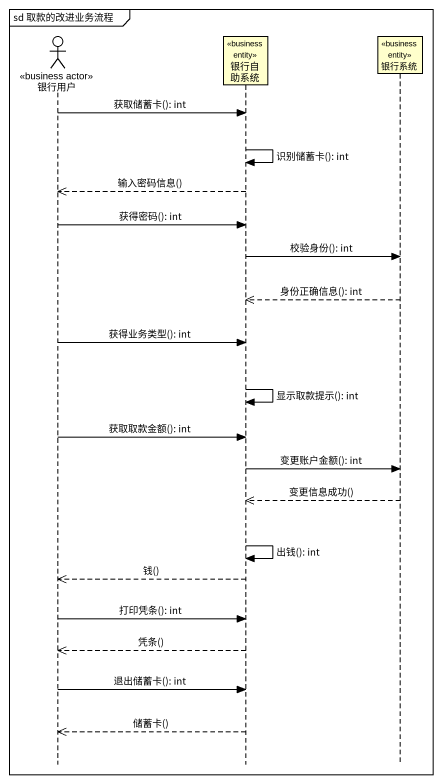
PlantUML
@startuml
mainframe sd 取款的改进业务流程
hide footbox
actor 银行用户 <<business actor>>
participant 银行自助系统 <<business entity>>
participant 银行系统 <<business entity>>

银行用户 -> 银行自助系统 : 获取储蓄卡(): int
银行自助系统 -> 银行自助系统 : 识别储蓄卡(): int
银行自助系统 -->> 银行用户 : 输入密码信息()
银行用户 -> 银行自助系统 : 获得密码(): int
银行自助系统 -> 银行系统 : 校验身份(): int
银行系统 -->> 银行自助系统 : 身份正确信息(): int
银行用户 -> 银行自助系统 : 获得业务类型(): int
银行自助系统 -> 银行自助系统 : 显示取款提示(): int
银行用户 -> 银行自助系统 : 获取取款金额(): int
银行自助系统 -> 银行系统 : 变更账户金额(): int
银行系统 -->> 银行自助系统 : 变更信息成功()
银行自助系统 -> 银行自助系统 : 出钱(): int
银行自助系统 -->> 银行用户 : 钱()
银行用户 -> 银行自助系统 : 打印凭条(): int
银行自助系统 -->> 银行用户 : 凭条()
银行用户 -> 银行自助系统 : 退出储蓄卡(): int
银行自助系统 -->> 银行用户 : 储蓄卡()
@enduml
